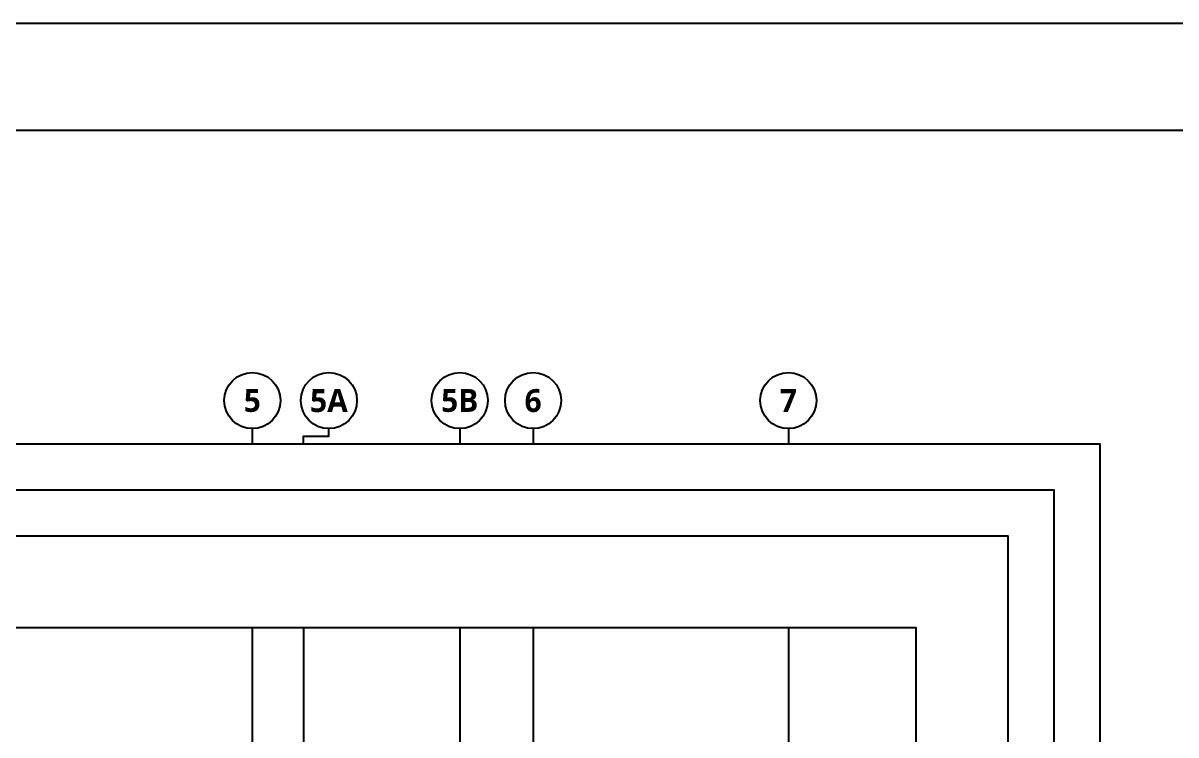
# Model space of a CAD drawing. Header units: millimetres. Extents: x -734060 to 504600, y -7739 to 118800.
# Drawn here: x -85682 to -40516, y 90891 to 118800 of the extents above; entities that cross this region are included whole.
import ezdxf
from ezdxf.enums import TextEntityAlignment as Align

# ---------------------------------------------------------------- set-up
doc = ezdxf.new("R2010")
doc.units = ezdxf.units.MM
doc.header["$LTSCALE"] = 200
doc.linetypes.add('CEN-GAUN', pattern=[32.2, 30, -1, 0.2, -1])
doc.layers.get('DEFPOINTS').update_dxf_attribs({"color": 137})
for name, color, linetype in [('CEN', 1, 'CEN-GAUN'), ('GYP. BOARD', 42, 'Continuous'), ('HAT-INS', 250, 'Continuous'), ('WALL-D', 3, 'Continuous')]:
    doc.layers.add(name, color=color, linetype=linetype)
doc.styles.add('스타일2', font='malgunbd.ttf')

# ---------------------------------------------------------------- blocks, each defined once
blk = doc.blocks.new('X-CEN')
at = {"layer": 'CEN'}
for p, q in [((50000, 9200), (50000, -53000)), ((52000, 9200), (52000, -53000)), ((58125, 9200), (58125, -53000)), ((61000, 9200), (61000, -53000)), ((71000, 9200), (71000, -53000))]:
    blk.add_line(p, q, dxfattribs=at)
blk = doc.blocks.new('sheet-line')
at = {"layer": 'DEFPOINTS'}
blk.add_lwpolyline([(168200, -356400), (0, -356400), (0, -237600), (168200, -237600)], close=True, dxfattribs=at)
blk = doc.blocks.new('DEF-AXIS')
blk.add_line((0, 600), (0, 0))
blk.add_circle((0, 1700), 1100)
at = {"style": '스타일2'}
blk.add_attdef('X', text='', height=900, dxfattribs=at).set_placement((0, 1700), align=Align.MIDDLE)
blk = doc.blocks.new('def-sym')
at = {"layer": 'DEFPOINTS'}
blk.add_lwpolyline([(52000, 16400), (52000, 16700), (53000, 16700), (53000, 17000)], dxfattribs=at)
blk.add_circle((53000, 18100), 1100, dxfattribs=at)
for p, values in [((50000, 16400), {'X': '5'}), ((58125, 16400), {'X': '5B'}), ((61000, 16400), {'X': '6'}), ((71000, 16400), {'X': '7'})]:
    blk.add_blockref('DEF-AXIS', p, dxfattribs=at).add_auto_attribs(values)
at = {"layer": 'DEFPOINTS', "style": '스타일2'}
blk.add_text('5A', height=900, dxfattribs=at).set_placement((53000, 18100), align=Align.MIDDLE_CENTER)

msp = doc.modelspace()

# ---------------------------------------------------------------- linework, layer by layer
at = {"layer": 'DEFPOINTS'}
for points in [[(-158900, 114600), (-21500, 114600), (-21500, 4200), (-158900, 4200)], [(-43500, 25700), (-143100, 25700), (-143100, 102300), (-43500, 102300)], [(-45300, 27500), (-141300, 27500), (-141300, 100500), (-45300, 100500)], [(-47100, 29300), (-139500, 29300), (-139500, 98700), (-47100, 98700)], [(-50700, 32900), (-135900, 32900), (-135900, 95100), (-50700, 95100)]]:
    msp.add_lwpolyline(points, close=True, dxfattribs=at)

# ---------------------------------------------------------------- block references
at = {"layer": 'GYP. BOARD'}
msp.add_blockref('def-sym', (-126700, 85900), dxfattribs=at)
at = {"layer": 'HAT-INS'}
msp.add_blockref('X-CEN', (-126700, 85900), dxfattribs=at)
at = {"layer": 'WALL-D'}
msp.add_blockref('sheet-line', (-168200, 356400), dxfattribs=at)

doc.saveas('drawing.dxf')
